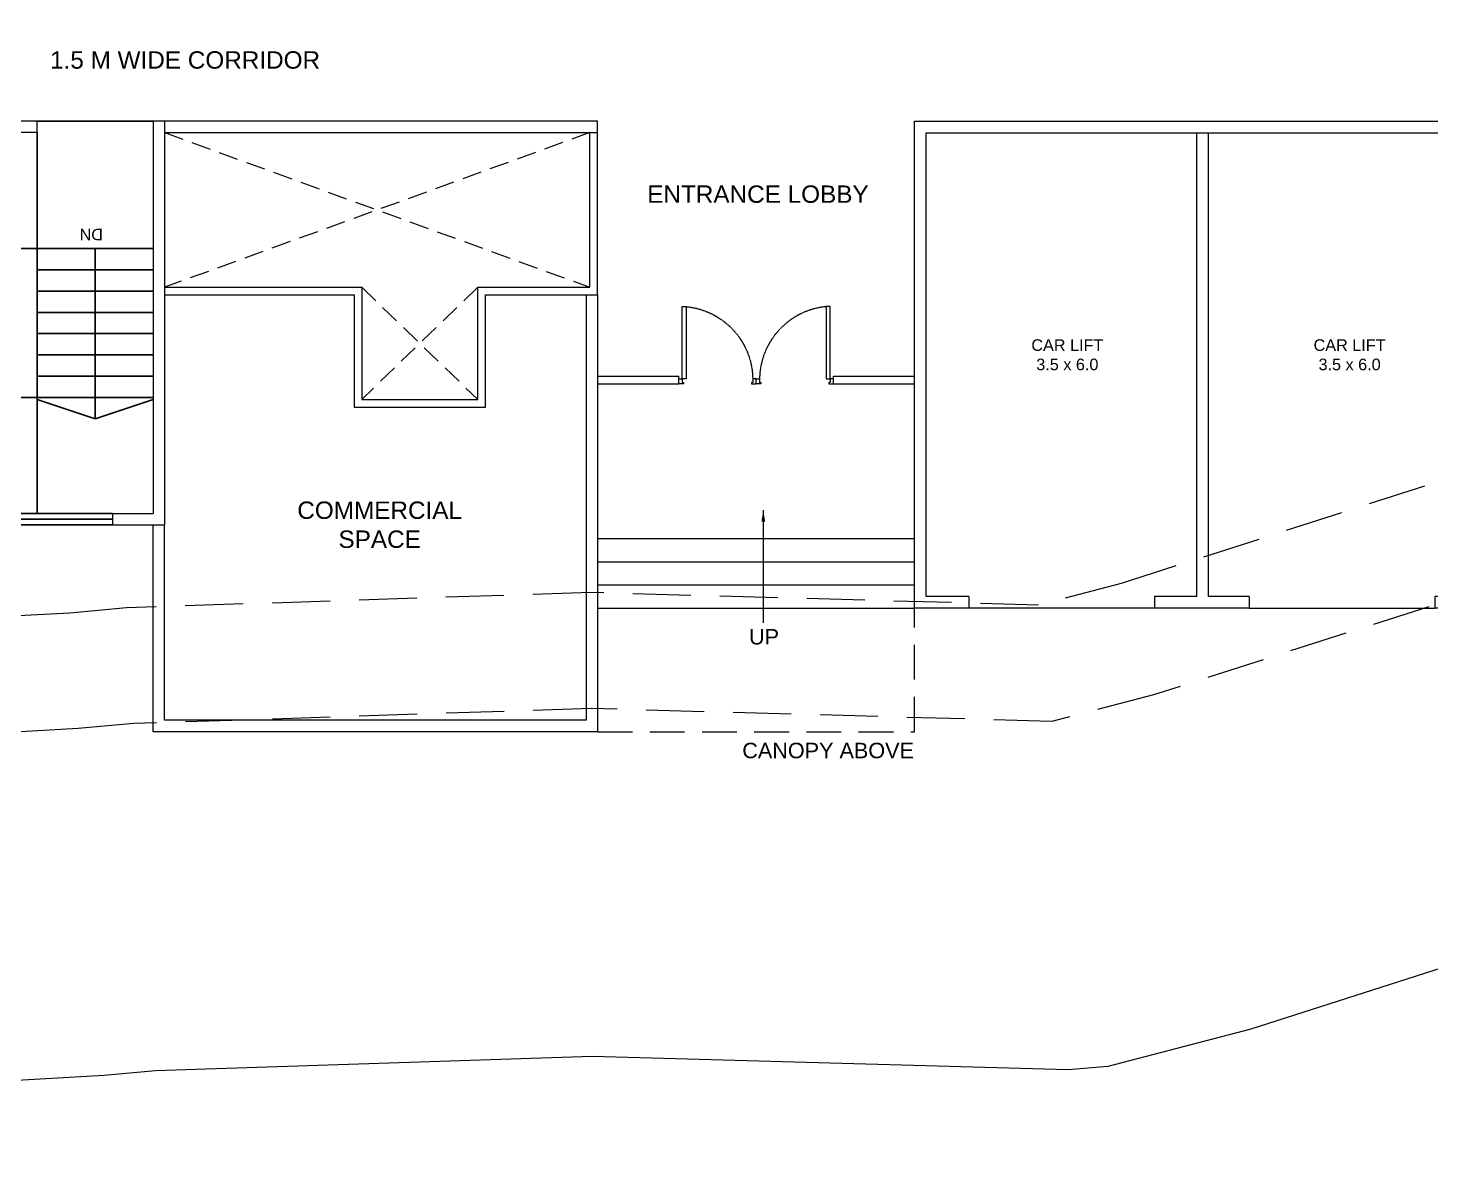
# Model space of a CAD drawing. Header units: inches. Extents: x 27644242 to 29761523, y -859349 to 216979.
# Drawn here: x 29077246 to 29095388, y -331725 to -317031 of the extents above; entities that cross this region are included whole.
import ezdxf

# ---------------------------------------------------------------- set-up
doc = ezdxf.new("R2010")
doc.units = ezdxf.units.IN
doc.header["$MEASUREMENT"] = 0
for name, pattern in [('01-Xref Col Podium Lvl-1$0$HIDDEN', [0.375, 0.25, -0.125]), ('DASHED', [0.75, 0.5, -0.25]), ('DASHED2', [0.375, 0.25, -0.125]), ('HIDDEN', [0.375, 0.25, -0.125])]:
    doc.linetypes.add(name, pattern=pattern)
for name, color, linetype, lineweight in [('AHC-A-DUCT', 14, 'HIDDEN', 5), ('DOOR', 4, 'Continuous', 0), ('ELEVATION', 40, 'Continuous', 13), ('RVA Site Boundary', 17, 'Continuous', 15), ('WALL', 7, 'Continuous', 20)]:
    doc.layers.add(name, color=color, linetype=linetype, lineweight=lineweight)
for name, color, linetype in [('KPA Elevation Line 3', 252, 'Continuous'), ('KPA General Plan Line', 1, 'Continuous'), ('KPA Glass', 152, 'Continuous'), ('KPA Stair Line', 253, 'Continuous'), ('KPA Text', 7, 'Continuous'), ('text', 7, 'Continuous')]:
    doc.layers.add(name, color=color, linetype=linetype)
doc.styles.add('AMITS', font='arial.ttf')
doc.styles.get("Standard").update_dxf_attribs({"font": 'swiss.ttf'})
doc.dimstyles.new('DIM 300', dxfattribs={"dimtxt": 300, "dimasz": 150, "dimexe": 150, "dimexo": 150, "dimgap": 150, "dimtad": 1, "dimdec": 0, "dimzin": 0, "dimdsep": 46, "dimtxsty": 'AMITS', "dimblk": 'ARCHTICK', "dimcen": 0, "dimdle": 150, "dimclrd": 4, "dimclre": 4, "dimclrt": 6, "dimadec": 0, "dimazin": 0, "dimtfac": 1, "dimtdec": 0, "dimtix": 1, "dimtmove": 1, "dimatfit": 3, "dimfxl": 1, "dimtolj": 1, "dimtzin": 0, "dimlwd": -1, "dimlwe": -1, "dimarcsym": 0})

# ---------------------------------------------------------------- blocks, each defined once
blk = doc.blocks.new('A$C69BC79EC')
for p, q in [((980, 3480), (230, 3230)), ((980, 1280), (980, 3480)), ((1730, 3230), (980, 3480)), ((2755, 3480), (2005, 3230)), ((2755, 1280), (2755, 3480)), ((3505, 3230), (2755, 3480))]:
    blk.add_line(p, q)
at = {"layer": 'KPA Elevation Line 3'}
for p, q in [((1730, 1280), (1730, 3480)), ((2005, 3480), (2005, 1280)), ((1730, 3205), (2005, 3205)), ((1730, 1280), (2005, 1280))]:
    blk.add_line(p, q, dxfattribs=at)
at = {"layer": 'KPA General Plan Line'}
blk.add_line((1730, -370), (230, -370), dxfattribs=at)
at = {"layer": 'KPA Glass', "ltscale": 500}
for p, q in [((2855, 4855), (755, 4855)), ((2855, 4780), (755, 4780)), ((2855, 4705), (755, 4705))]:
    blk.add_line(p, q, dxfattribs=at)
at = {"layer": 'KPA Stair Line', "ltscale": 500}
for p, q in [((1730, 3205), (1730, 4705)), ((2005, 3205), (2005, 4705)), ((1730, 1280), (1730, -220)), ((2005, 1280), (2005, -220))]:
    blk.add_line(p, q, dxfattribs=at)
at = {"layer": 'KPA Stair Line'}
for p, q in [((230, 3205), (1730, 3205)), ((2005, 3205), (3505, 3205)), ((230, 2930), (1730, 2930)), ((2005, 2930), (3505, 2930)), ((230, 2655), (1730, 2655)), ((2005, 2655), (3505, 2655)), ((230, 2380), (1730, 2380)), ((2005, 2380), (3505, 2380)), ((230, 2105), (1730, 2105)), ((2005, 2105), (3505, 2105)), ((230, 1830), (1730, 1830)), ((2005, 1830), (3505, 1830)), ((230, 1555), (1730, 1555)), ((2005, 1555), (3505, 1555)), ((230, 1280), (1730, 1280)), ((3505, 1280), (2005, 1280)), ((2005, 1280), (3505, 1280))]:
    blk.add_line(p, q, dxfattribs=at)
at = {"layer": 'WALL', "ltscale": 500}
for p, q in [((755, 4855), (80, 4855)), ((80, -370), (80, 4855)), ((755, 4705), (755, 4855)), ((2855, 4705), (2855, 4855)), ((3655, 4855), (2855, 4855)), ((3655, 4855), (3655, -370)), ((755, 4705), (230, 4705)), ((230, -370), (230, 4705)), ((3505, 4705), (2855, 4705)), ((3505, 4705), (3505, -220)), ((1730, -220), (3505, -220)), ((1730, -220), (1730, -370)), ((80, -370), (230, -370)), ((1730, -370), (3655, -370))]:
    blk.add_line(p, q, dxfattribs=at)
at = {"layer": 'KPA Text', "extrusion": (-0.021168, 5.594e-15, 0.999776)}
for s, p in [('DN', (-1023, 877, -18)), ('UP', (-1035, 2659, -55))]:
    blk.add_text(s, height=150, rotation=90, dxfattribs=at).set_placement(p)
blk = doc.blocks.new('DFFFFF2233')
at = {"layer": 'WALL', "color": 4, "ltscale": 500}
for p, q in [((-3800, 2049), (0, 2049)), ((-3800, -4251), (-3800, 2049)), ((-150, 2049), (3650, 2049)), ((3650, 2049), (3650, -4251)), ((-3650, 1899), (3500, 1899)), ((-3650, -4101), (-3650, 1899)), ((-150, -4101), (-150, 1899)), ((0, -4101), (0, 1899)), ((3500, 1899), (3500, -4101)), ((-3100, -4101), (-3650, -4101)), ((-3100, -4101), (-3100, -4251)), ((-150, -4101), (-700, -4101)), ((-700, -4101), (-700, -4251)), ((525, -4101), (0, -4101)), ((525, -4101), (525, -4251)), ((3500, -4101), (2925, -4101)), ((2925, -4101), (2925, -4251)), ((0, -4251), (-3800, -4251)), ((-150, -4251), (-150, -4251)), ((525, -4251), (-150, -4251)), ((525, -4251), (2925, -4251)), ((3650, -4251), (2925, -4251))]:
    blk.add_line(p, q, dxfattribs=at)
at = {"layer": 'text', "ltscale": 100, "char_height": 150, "width": 1715.23, "attachment_point": 1, "style": 'AMITS'}
for insert in [(-2683, -774), (967, -774)]:
    blk.add_mtext('\\pxqc;CAR LIFT\\P3.5 x 6.0', dxfattribs=dict(at, insert=insert))
blk = doc.blocks.new('_ARCHTICK')
at = {"color": 0, "linetype": 'ByBlock', "const_width": 0.15}
blk.add_lwpolyline([(-0.5, -0.5), (0.5, 0.5)], dxfattribs=at)
blk = doc.blocks.new('DOOR_750')
at = {"layer": 'DOOR'}
for points in [[(-70, 50), (-32, 50), (-32, 750), (-70, 750)], [(-750, 50), (-718, 50), (-718, 12), (-705, 12), (-705, 0), (-750, 0)], [(0, 50), (-32, 50), (-32, 12), (-45, 12), (-45, 0), (0, 0)]]:
    blk.add_lwpolyline(points, close=True, dxfattribs=at)
at = {"layer": 'DOOR', "linetype": 'DASHED', "ltscale": 10}
blk.add_arc((-2, 38), 715, 95.4221, 179.0403, dxfattribs=at)

msp = doc.modelspace()

# ---------------------------------------------------------------- linework, layer by layer
at = {"layer": 'AHC-A-DUCT', "linetype": 'DASHED2', "ltscale": 1000}
for p, q in [((29079011.6, -318384), (29084511.6, -320384)), ((29084511.6, -318384), (29079011.6, -320384)), ((29081561.6, -320384), (29083060.7, -321834)), ((29083061.4, -320384), (29081561.6, -321834))]:
    msp.add_line(p, q, dxfattribs=at)
at = {"layer": 'ELEVATION', "ltscale": 500}
for p, q in [((29084611.6, -323634), (29088711.6, -323634)), ((29084611.6, -323934), (29088711.6, -323934)), ((29084611.6, -324234), (29088711.6, -324234)), ((29084611.6, -324534), (29088711.6, -324534))]:
    msp.add_line(p, q, dxfattribs=at)
at = {"layer": 'RVA Site Boundary', "color": 252, "linetype": '01-Xref Col Podium Lvl-1$0$HIDDEN', "ltscale": 3000}
for points in [[(29117718.7, -311216.8), (29119000.2, -316001.7), (29119215.6, -316784.5), (29117086.3, -320710.5), (29120128.5, -323571.1), (29120264, -327783.5), (29119608, -329166.7), (29119396.5, -329148.3), (29112326.4, -328534.2), (29110333.9, -328279.6), (29110024.9, -326671.9), (29106866.2, -326088.2), (29106629.4, -326044.5), (29097502.2, -323828.9), (29091800.9, -325657.3), (29090486.5, -326000.5), (29084527.9, -325833.9), (29078613.6, -326028.7), (29077895.4, -326094.1), (29070593.9, -326511), (29062280.8, -327267.7)], [(29116271.1, -311609.9), (29117552.6, -316394.8), (29117609.1, -316600.3), (29115216.7, -321011.5), (29118649.2, -324239.1), (29118753.1, -327468.8), (29118699.3, -327582.1), (29112486.4, -327042.5), (29111601.8, -326929.4), (29111304.6, -325383), (29107138.7, -324613.2), (29106942.8, -324577), (29097446, -322271.6), (29091382, -324216.3), (29090314.6, -324495.1), (29084524.2, -324333.2), (29078520.7, -324530.9), (29077784.5, -324598), (29070483.2, -325014.9), (29062056.4, -325781.9)]]:
    msp.add_lwpolyline(points, dxfattribs=at)
at = {"layer": 'RVA Site Boundary', "ltscale": 500}
msp.add_lwpolyline([(29097670.9, -328500.5), (29093057.5, -329980), (29091210.6, -330462.3), (29090695.7, -330508.1), (29084539.1, -330335.9), (29078892, -330521.9), (29078227.9, -330582.5), (29070926.2, -330999.4), (29062954.2, -331725)], dxfattribs=at)
at = {"layer": 'WALL', "ltscale": 500}
for p, q in [((29084511.6, -320384), (29084511.6, -320384)), ((29084611.6, -320484), (29084611.6, -324534)), ((29084611.6, -321534), (29085661.6, -321534)), ((29084611.6, -321634), (29085661.6, -321634)), ((29085661.6, -321634), (29085661.6, -321534)), ((29087661.6, -321534), (29088711.6, -321534)), ((29087661.6, -321634), (29087661.6, -321534)), ((29087661.6, -321634), (29088711.6, -321634))]:
    msp.add_line(p, q, dxfattribs=at)
for points in [[(29079011.6, -320384), (29081561.6, -320384), (29081561.6, -321834), (29083061.4, -321834), (29083061.4, -320384), (29084511.6, -320384), (29084511.6, -318384)], [(29079011.6, -320484), (29081461.6, -320484), (29081461.6, -321934), (29083161.4, -321934), (29083161.4, -320484), (29084611.6, -320484), (29084611.6, -318384)], [(29084461.6, -320484), (29084461.6, -325984.1), (29079011.6, -325984.1), (29079011.6, -323459)], [(29084611.6, -324534), (29084611.6, -326134.1), (29078861.6, -326134.1), (29078861.6, -323459)]]:
    msp.add_lwpolyline(points, dxfattribs=at)
msp.add_lwpolyline([(29079012, -318384), (29084611.6, -318384), (29084611.6, -318234), (29079012, -318234)], close=True, dxfattribs=at)
at = {"layer": 'WALL', "linetype": 'DASHED', "ltscale": 900}
msp.add_lwpolyline([(29084611.6, -326134.1), (29088711.6, -326134.1), (29088711.6, -324534)], dxfattribs=at)

# ---------------------------------------------------------------- block references
at = {"ltscale": 500, "rotation": 180}
msp.add_blockref('A$C69BC79EC', (29079091.6, -318604), dxfattribs=at)
at = {"layer": 'DOOR', "yscale": 1.333333977559269, "zscale": 1.333333977559269}
for p, xscale in [((29085661.6, -321634), -1.333333977559269), ((29087661.6, -321634), 1.333333977559269)]:
    msp.add_blockref('DOOR_750', p, dxfattribs=dict(at, xscale=xscale))
at = {"layer": 'WALL', "color": 2, "ltscale": 500}
msp.add_blockref('DFFFFF2233', (29092511.6, -320283.2), dxfattribs=at)

# ---------------------------------------------------------------- texts
at = {"layer": 'text', "ltscale": 100, "attachment_point": 1, "style": 'AMITS'}
for s, insert, char_height, width in [('\\pxqc;1.5 M WIDE CORRIDOR', (29076377.9, -317330.9), 225, 5797.075), ('\\pxqc;ENTRANCE LOBBY', (29083786.6, -319066.7), 225, 5797.075), ('\\pxqc;COMMERCIAL \\PSPACE', (29078894.1, -323155.5), 225, 5797.075), ('\\pxqc;UP', (29085437.9, -324805.1), 200, 2651.783), ('\\pxqc;CANOPY ABOVE', (29084693.8, -326276.7), 200, 5797.075)]:
    msp.add_mtext(s, dxfattribs=dict(at, insert=insert, char_height=char_height, width=width))

# ---------------------------------------------------------------- leaders
at = {"layer": 'WALL', "ltscale": 500}
msp.add_leader([(29086754.3, -323267.7), (29086754.3, -324727.1)], dimstyle='DIM 300', override={"dimgap": 150, "dimtad": 0}, dxfattribs=at)

doc.saveas('drawing.dxf')
